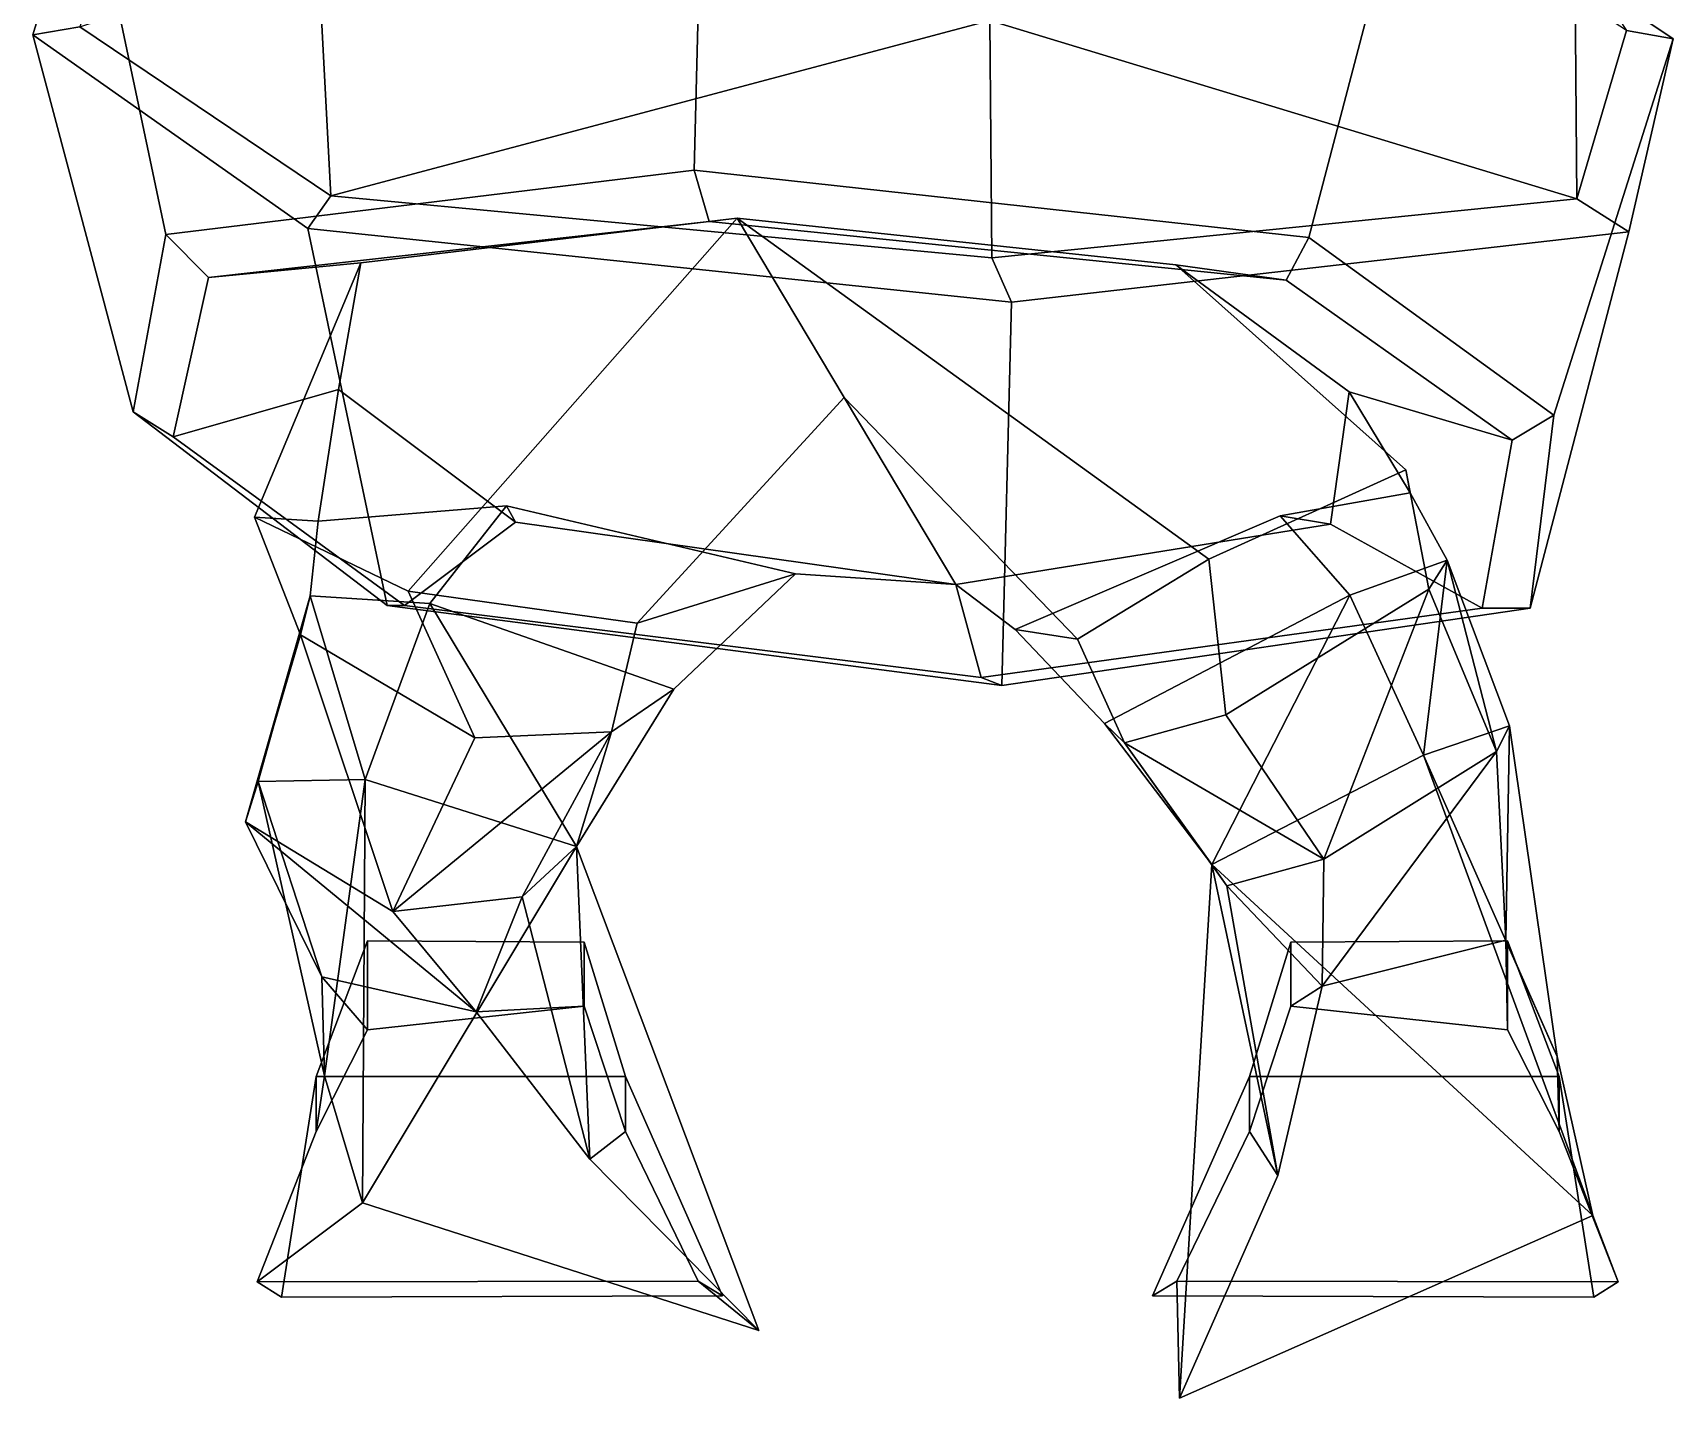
# Model space of a CAD drawing. Extents: x -329 to 199, y -168 to 328.
# Drawn here: x -150.6 to 99.2, y -168.4 to 39.5 of the extents above; entities that cross this region are included whole.
import ezdxf

# ---------------------------------------------------------------- set-up
doc = ezdxf.new("R2010")
doc.units = 0

msp = doc.modelspace()

# ---------------------------------------------------------------- linework, layer by layer
for points in [[(-49.924484, 18.558014, 107.629875), (-48.430504, 76.923401, 101.16732), (-142.440735, 66.112595, 48.590752), (-130.35463, 8.737732, 57.774719)], [(-49.924484, 18.558014, 107.629875), (43.697365, 8.313187, 94.177086), (58.719025, 65.621918, 90.662613), (-48.430504, 76.923401, 101.16732)], [(-142.440735, 66.112595, 48.590752), (-150.613388, 39.143677, -33.935253), (-135.357239, -18.238907, -24.088282), (-130.35463, 8.737732, 57.774719)], [(-150.613388, 39.143677, -33.935253), (-142.440735, 66.112595, 48.590752), (-135.063324, 64.625046, 41.852722), (-143.429581, 40.373703, -32.577591)], [(58.719025, 65.621918, 90.662613), (43.697365, 8.313187, 94.177086), (80.961975, -18.766556, 21.154123), (99.153679, 38.534454, 18.302654)], [(99.153679, 38.534454, 18.302654), (92.033752, 39.799362, 16.668743), (54.653439, 64.162292, 81.531326), (58.719025, 65.621918, 90.662613)], [(-143.429581, 40.373703, -32.577591), (-107.225006, 52.328827, -95.656143), (-105.243332, 14.66037, -101.309433)], [(-105.243332, 14.66037, -101.309433), (-107.225006, 52.328827, -95.656143), (-4.874606, 41.347488, -107.502991)], [(84.473434, 14.197617, -61.630833), (-4.874606, 41.347488, -107.502991), (84.199432, 51.861908, -55.620388)], [(92.033752, 39.799362, 16.668743), (84.473434, 14.197617, -61.630833), (84.199432, 51.861908, -55.620388)], [(-108.744141, 9.652512, -113.18248), (-150.613388, 39.143677, -33.935253), (-143.429581, 40.373703, -32.577591), (-105.243332, 14.66037, -101.309433)], [(-105.243332, 14.66037, -101.309433), (-4.874606, 41.347488, -107.502991), (-4.570766, 5.185089, -109.516968)], [(84.473434, 14.197617, -61.630833), (-4.570766, 5.185089, -109.516968), (-4.874606, 41.347488, -107.502991)], [(-135.357239, -18.238907, -24.088282), (-150.613388, 39.143677, -33.935253), (-108.744141, 9.652512, -113.18248), (-96.658035, -47.722359, -103.998512)], [(80.961975, -18.766556, 21.154123), (77.393959, -48.146904, -67.596146), (92.415619, 9.161835, -71.110619), (99.153679, 38.534454, 18.302654)], [(92.415619, 9.161835, -71.110619), (84.473434, 14.197617, -61.630833), (92.033752, 39.799362, 16.668743), (99.153679, 38.534454, 18.302654)], [(-49.924484, 18.558014, 107.629875), (-130.35463, 8.737732, 57.774719), (-123.852303, 2.220535, 51.437721), (-47.642281, 10.753082, 96.626862)], [(-49.924484, 18.558014, 107.629875), (-47.642281, 10.753082, 96.626862), (40.249268, 1.820251, 85.758995), (43.697365, 8.313187, 94.177086)], [(-108.744141, 9.652512, -113.18248), (-105.243332, 14.66037, -101.309433), (-4.570766, 5.185089, -109.516968), (-1.591931, -1.544067, -123.700912)], [(92.415619, 9.161835, -71.110619), (-1.591931, -1.544067, -123.700912), (-4.570766, 5.185089, -109.516968), (84.473434, 14.197617, -61.630833)], [(-47.642281, 10.753082, 96.626862), (-123.852303, 2.220535, 51.437721), (-100.687767, 4.449997, 40.491318), (-43.373566, 11.256439, 76.222565)], [(-43.373566, 11.256439, 76.222565), (-100.687767, 4.449997, 40.491318), (-116.834206, -34.286942, 7.03468), (-93.448822, -45.536743, 42.094913)], [(-27.06002, -16.077591, -2.096759), (-43.373566, 11.256439, 76.222565), (-93.448822, -45.536743, 42.094913), (-58.601311, -50.406525, -4.057879)], [(-47.642281, 10.753082, 96.626862), (-43.373566, 11.256439, 76.222565), (23.423904, 4.147263, 66.448837), (40.249268, 1.820251, 85.758995)], [(-43.373566, 11.256439, 76.222565), (28.451878, -40.671707, 68.155334), (58.450443, -27.096748, 40.350163), (23.423904, 4.147263, 66.448837)], [(8.446342, -52.849396, 13.919201), (28.451878, -40.671707, 68.155334), (-43.373566, 11.256439, 76.222565), (-27.06002, -16.077591, -2.096759)], [(-130.35463, 8.737732, 57.774719), (-135.357239, -18.238907, -24.088282), (-129.235092, -22.038086, -22.368612), (-123.852303, 2.220535, 51.437721)], [(-96.658035, -47.722359, -103.998512), (-108.744141, 9.652512, -113.18248), (-1.591931, -1.544067, -123.700912), (-3.086215, -59.921494, -117.234924)], [(77.393959, -48.146904, -67.596146), (-3.086215, -59.921494, -117.234924), (-1.591931, -1.544067, -123.700912), (92.415619, 9.161835, -71.110619)], [(43.697365, 8.313187, 94.177086), (40.249268, 1.820251, 85.758995), (74.646103, -22.5354, 20.272429), (80.961975, -18.766556, 21.154123)], [(-123.852303, 2.220535, 51.437721), (-129.235092, -22.038086, -22.368612), (-104.055122, -14.822144, -17.947008), (-100.687767, 4.449997, 40.491318)], [(-100.687767, 4.449997, 40.491318), (-104.055122, -14.822144, -17.947008), (-107.158791, -34.864334, -29.54314), (-116.834206, -34.286942, 7.03468)], [(23.423904, 4.147263, 66.448837), (58.450443, -27.096748, 40.350163), (59.090458, -30.595085, 2.26995), (49.838676, -15.19751, 14.239342)], [(40.249268, 1.820251, 85.758995), (23.423904, 4.147263, 66.448837), (49.838676, -15.19751, 14.239342), (74.646103, -22.5354, 20.272429)], [(-129.235092, -22.038086, -22.368612), (-94.032303, -47.744141, -91.724434), (-77.124542, -35.031181, -72.632828), (-104.055122, -14.822144, -17.947008)], [(-104.055122, -14.822144, -17.947008), (-77.124542, -35.031181, -72.632828), (-78.498268, -32.574463, -57.480301), (-107.158791, -34.864334, -29.54314)], [(-10.092738, -44.507004, -83.554611), (-27.06002, -16.077591, -2.096759), (-58.601311, -50.406525, -4.057879), (-34.470451, -42.902145, -57.158905)], [(8.446342, -52.849396, 13.919201), (-27.06002, -16.077591, -2.096759), (-10.092738, -44.507004, -83.554611), (-1.013808, -51.374954, -44.523178)], [(49.838676, -15.19751, 14.239342), (59.090458, -30.595085, 2.26995), (39.297749, -34.053864, -32.890865), (46.987125, -35.333908, -46.675304)], [(74.646103, -22.5354, 20.272429), (49.838676, -15.19751, 14.239342), (46.987125, -35.333908, -46.675304), (70.069267, -48.144417, -57.403164)], [(-135.357239, -18.238907, -24.088282), (-96.658035, -47.722359, -103.998512), (-94.032303, -47.744141, -91.724434), (-129.235092, -22.038086, -22.368612)], [(80.961975, -18.766556, 21.154123), (74.646103, -22.5354, 20.272429), (70.069267, -48.144417, -57.403164), (77.393959, -48.146904, -67.596146)], [(31.054428, -64.361832, 33.501991), (61.929287, -45.263809, 12.946139), (58.450443, -27.096748, 40.350163), (28.451878, -40.671707, 68.155334)], [(61.929287, -45.263809, 12.946139), (64.731544, -40.807632, -5.201077), (59.090458, -30.595085, 2.26995), (58.450443, -27.096748, 40.350163)], [(64.731544, -40.807632, -5.201077), (49.926098, -46.140404, -18.218075), (39.297749, -34.053864, -32.890865), (59.090458, -30.595085, 2.26995)], [(-83.334068, -67.865166, 6.513282), (-93.448822, -45.536743, 42.094913), (-116.834206, -34.286942, 7.03468), (-109.855598, -52.220139, -21.345074)], [(-109.855598, -52.220139, -21.345074), (-116.834206, -34.286942, 7.03468), (-107.158791, -34.864334, -29.54314), (-108.358086, -46.275574, -39.209621)], [(-108.358086, -46.275574, -39.209621), (-107.158791, -34.864334, -29.54314), (-78.498268, -32.574463, -57.480301), (-90.154472, -47.421188, -47.396549)], [(-90.154472, -47.421188, -47.396549), (-78.498268, -32.574463, -57.480301), (-34.470451, -42.902145, -57.158905), (-53.024643, -60.482147, -33.565914)], [(-77.124542, -35.031181, -72.632828), (-10.092738, -44.507004, -83.554611), (-34.470451, -42.902145, -57.158905), (-78.498268, -32.574463, -57.480301)], [(46.987125, -35.333908, -46.675304), (39.297749, -34.053864, -32.890865), (-1.013808, -51.374954, -44.523178), (-10.092738, -44.507004, -83.554611)], [(49.926098, -46.140404, -18.218075), (12.587988, -65.710434, -14.442965), (-1.013808, -51.374954, -44.523178), (39.297749, -34.053864, -32.890865)], [(-94.032303, -47.744141, -91.724434), (-6.192483, -58.697815, -102.368538), (-10.092738, -44.507004, -83.554611), (-77.124542, -35.031181, -72.632828)], [(70.069267, -48.144417, -57.403164), (46.987125, -35.333908, -46.675304), (-10.092738, -44.507004, -83.554611), (-6.192483, -58.697815, -102.368538)], [(31.054428, -64.361832, 33.501991), (28.451878, -40.671707, 68.155334), (8.446342, -52.849396, 13.919201), (15.597994, -68.660088, 12.324426)], [(61.144348, -70.516762, -7.732018), (49.926098, -46.140404, -18.218075), (64.731544, -40.807632, -5.201077)], [(74.251617, -66.070633, 4.342927), (61.144348, -70.516762, -7.732018), (64.731544, -40.807632, -5.201077)], [(72.230843, -69.983406, 20.763559), (64.731544, -40.807632, -5.201077), (61.929287, -45.263809, 12.946139)], [(72.230843, -69.983406, 20.763559), (74.251617, -66.070633, 4.342927), (64.731544, -40.807632, -5.201077)], [(-62.510239, -66.9524, -9.181193), (-53.024643, -60.482147, -33.565914), (-34.470451, -42.902145, -57.158905), (-58.601311, -50.406525, -4.057879)], [(-118.223763, -80.647636, -18.246868), (-109.855598, -52.220139, -21.345074), (-108.358086, -46.275574, -39.209621)], [(-118.223763, -80.647636, -18.246868), (-108.358086, -46.275574, -39.209621), (-116.310173, -74.525368, -33.9823)], [(-116.310173, -74.525368, -33.9823), (-108.358086, -46.275574, -39.209621), (-100.018402, -74.213783, -41.377949)], [(-100.018402, -74.213783, -41.377949), (-108.358086, -46.275574, -39.209621), (-90.154472, -47.421188, -47.396549)], [(-100.018402, -74.213783, -41.377949), (-90.154472, -47.421188, -47.396549), (-67.806358, -84.405228, -29.598772)], [(-83.334068, -67.865166, 6.513282), (-62.510239, -66.9524, -9.181193), (-58.601311, -50.406525, -4.057879), (-93.448822, -45.536743, 42.094913)], [(-67.806358, -84.405228, -29.598772), (-90.154472, -47.421188, -47.396549), (-53.024643, -60.482147, -33.565914)], [(28.905918, -87.183739, -4.963957), (12.587988, -65.710434, -14.442965), (49.926098, -46.140404, -18.218075)], [(61.144348, -70.516762, -7.732018), (28.905918, -87.183739, -4.963957), (49.926098, -46.140404, -18.218075)], [(45.962059, -86.36319, 38.875393), (61.929287, -45.263809, 12.946139), (31.054428, -64.361832, 33.501991)], [(45.962059, -86.36319, 38.875393), (72.230843, -69.983406, 20.763559), (61.929287, -45.263809, 12.946139)], [(-96.658035, -47.722359, -103.998512), (-3.086215, -59.921494, -117.234924), (-6.192483, -58.697815, -102.368538), (-94.032303, -47.744141, -91.724434)], [(77.393959, -48.146904, -67.596146), (70.069267, -48.144417, -57.403164), (-6.192483, -58.697815, -102.368538), (-3.086215, -59.921494, -117.234924)], [(-95.814613, -94.303459, 5.987506), (-109.855598, -52.220139, -21.345074), (-118.223763, -80.647636, -18.246868)], [(-95.814613, -94.303459, 5.987506), (-83.334068, -67.865166, 6.513282), (-109.855598, -52.220139, -21.345074)], [(15.597994, -68.660088, 12.324426), (8.446342, -52.849396, 13.919201), (-1.013808, -51.374954, -44.523178), (12.587988, -65.710434, -14.442965)], [(-67.806358, -84.405228, -29.598772), (-53.024643, -60.482147, -33.565914), (-62.510239, -66.9524, -9.181193)], [(45.962059, -86.36319, 38.875393), (31.054428, -64.361832, 33.501991), (15.597994, -68.660088, 12.324426)], [(-95.814613, -94.303459, 5.987506), (-76.099831, -92.080948, -7.470308), (-62.510239, -66.9524, -9.181193)], [(-95.814613, -94.303459, 5.987506), (-62.510239, -66.9524, -9.181193), (-83.334068, -67.865166, 6.513282)], [(-76.099831, -92.080948, -7.470308), (-67.806358, -84.405228, -29.598772), (-62.510239, -66.9524, -9.181193)], [(28.905918, -87.183739, -4.963957), (15.597994, -68.660088, 12.324426), (12.587988, -65.710434, -14.442965)], [(81.467857, -116.395996, -22.160727), (61.144348, -70.516762, -7.732018), (74.251617, -66.070633, 4.342927)], [(73.693863, -98.670021, -0.373163), (74.251617, -66.070633, 4.342927), (72.230843, -69.983406, 20.763559)], [(81.467857, -116.395996, -22.160727), (74.251617, -66.070633, 4.342927), (73.693863, -98.670021, -0.373163)], [(45.962059, -86.36319, 38.875393), (15.597994, -68.660088, 12.324426), (31.180519, -90.398582, 19.714016)], [(31.180519, -90.398582, 19.714016), (15.597994, -68.660088, 12.324426), (28.905918, -87.183739, -4.963957)], [(86.920555, -140.611847, -53.51334), (28.905918, -87.183739, -4.963957), (61.144348, -70.516762, -7.732018)], [(73.693863, -98.670021, -0.373163), (72.230843, -69.983406, 20.763559), (45.705662, -105.693031, 17.469378)], [(45.705662, -105.693031, 17.469378), (72.230843, -69.983406, 20.763559), (45.962059, -86.36319, 38.875393)], [(86.920555, -140.611847, -53.51334), (61.144348, -70.516762, -7.732018), (81.467857, -116.395996, -22.160727)], [(-106.631104, -104.260582, -39.433029), (-118.223763, -80.647636, -18.246868), (-116.310173, -74.525368, -33.9823)], [(-106.199104, -119.328369, -62.948128), (-116.310173, -74.525368, -33.9823), (-100.018402, -74.213783, -41.377949)], [(-106.199104, -119.328369, -62.948128), (-106.631104, -104.260582, -39.433029), (-116.310173, -74.525368, -33.9823)], [(-100.435097, -138.70517, -95.178108), (-106.199104, -119.328369, -62.948128), (-100.018402, -74.213783, -41.377949)], [(-100.435097, -138.70517, -95.178108), (-100.018402, -74.213783, -41.377949), (-67.806358, -84.405228, -29.598772)], [(-83.084206, -109.611839, -16.46537), (-95.814613, -94.303459, 5.987506), (-118.223763, -80.647636, -18.246868)], [(-106.631104, -104.260582, -39.433029), (-83.084206, -109.611839, -16.46537), (-118.223763, -80.647636, -18.246868)], [(-40.05164, -158.127014, -67.509132), (-100.435097, -138.70517, -95.178108), (-67.806358, -84.405228, -29.598772)], [(-65.804298, -132.030502, -42.981777), (-67.806358, -84.405228, -29.598772), (-76.099831, -92.080948, -7.470308)], [(-40.05164, -158.127014, -67.509132), (-67.806358, -84.405228, -29.598772), (-65.804298, -132.030502, -42.981777)], [(23.98234, -168.426758, -38.457806), (38.948395, -134.522537, -10.660398), (28.905918, -87.183739, -4.963957)], [(23.98234, -168.426758, -38.457806), (28.905918, -87.183739, -4.963957), (86.920555, -140.611847, -53.51334)], [(38.948395, -134.522537, -10.660398), (31.180519, -90.398582, 19.714016), (28.905918, -87.183739, -4.963957)], [(45.705662, -105.693031, 17.469378), (45.962059, -86.36319, 38.875393), (31.180519, -90.398582, 19.714016)], [(-83.084206, -109.611839, -16.46537), (-76.099831, -92.080948, -7.470308), (-95.814613, -94.303459, 5.987506)], [(-65.804298, -132.030502, -42.981777), (-76.099831, -92.080948, -7.470308), (-83.084206, -109.611839, -16.46537)], [(38.948395, -134.522537, -10.660398), (45.705662, -105.693031, 17.469378), (31.180519, -90.398582, 19.714016)], [(-60.348076, -119.444244, 58.044888), (-66.662201, -98.998032, 43.229389), (-99.651718, -98.812729, 43.229389), (-107.488022, -119.444244, 58.044888)], [(-107.488022, -119.444244, 58.044888), (-99.651718, -98.812729, 43.229389), (-99.651718, -112.334427, -8.624856), (-107.488022, -127.827744, -0.846715)], [(-66.662201, -98.998032, 43.229389), (-66.662201, -108.736435, -8.624856), (-99.651718, -112.334427, -8.624856), (-99.651718, -98.812729, 43.229389)], [(-60.348076, -119.444244, 58.044888), (-60.34808, -127.827744, -0.846715), (-66.662201, -108.736435, -8.624856), (-66.662201, -98.998032, 43.229389)], [(34.630383, -119.444244, 92.336281), (81.770332, -119.444244, 92.336281), (73.934021, -98.812729, 77.520782), (40.944508, -98.998032, 77.520782)], [(34.630383, -119.444244, 92.336281), (40.944508, -98.998032, 77.520782), (40.944508, -108.736435, 25.666542), (34.630386, -127.827744, 33.444683)], [(45.705662, -105.693031, 17.469378), (40.944508, -108.736435, 25.666542), (73.934021, -112.334427, 25.666542), (73.693863, -98.670021, -0.373163)], [(40.944508, -98.998032, 77.520782), (73.934021, -98.812729, 77.520782), (73.934021, -112.334427, 25.666542), (40.944508, -108.736435, 25.666542)], [(81.467857, -116.395996, -22.160727), (73.693863, -98.670021, -0.373163), (73.934021, -112.334427, 25.666542), (81.770332, -127.827744, 33.444683)], [(81.770332, -119.444244, 92.336281), (81.770332, -127.827744, 33.444683), (73.934021, -112.334427, 25.666542), (73.934021, -98.812729, 77.520782)], [(-106.199104, -119.328369, -62.948128), (-107.488022, -127.827744, -0.846715), (-99.651718, -112.334427, -8.624856), (-106.631104, -104.260582, -39.433029)], [(-83.084206, -109.611839, -16.46537), (-106.631104, -104.260582, -39.433029), (-99.651718, -112.334427, -8.624856), (-66.662201, -108.736435, -8.624856)], [(38.948395, -134.522537, -10.660398), (34.630386, -127.827744, 33.444683), (40.944508, -108.736435, 25.666542), (45.705662, -105.693031, 17.469378)], [(-65.804298, -132.030502, -42.981777), (-83.084206, -109.611839, -16.46537), (-66.662201, -108.736435, -8.624856), (-60.34808, -127.827744, -0.846715)], [(86.920555, -140.611847, -53.51334), (81.467857, -116.395996, -22.160727), (81.770332, -127.827744, 33.444683), (90.750763, -150.723206, 26.036936)], [(-100.435097, -138.70517, -95.178108), (-116.46846, -150.723206, -8.25446), (-107.488022, -127.827744, -0.846715), (-106.199104, -119.328369, -62.948128)], [(-112.764587, -153.02951, 58.044888), (-107.488022, -119.444244, 58.044888), (-107.488022, -127.827744, -0.846715), (-116.46846, -150.723206, -8.25446)], [(-45.581192, -152.844193, 58.044888), (-60.348076, -119.444244, 58.044888), (-107.488022, -119.444244, 58.044888), (-112.764587, -153.02951, 58.044888)], [(-45.581192, -152.844193, 58.044888), (-49.285069, -150.61731, -11.958341), (-60.34808, -127.827744, -0.846715), (-60.348076, -119.444244, 58.044888)], [(19.863501, -152.844193, 92.336281), (87.046898, -153.02951, 92.336281), (81.770332, -119.444244, 92.336281), (34.630383, -119.444244, 92.336281)], [(19.863501, -152.844193, 92.336281), (34.630383, -119.444244, 92.336281), (34.630386, -127.827744, 33.444683), (23.567375, -150.61731, 22.333055)], [(87.046898, -153.02951, 92.336281), (90.750763, -150.723206, 26.036936), (81.770332, -127.827744, 33.444683), (81.770332, -119.444244, 92.336281)], [(-40.05164, -158.127014, -67.509132), (-65.804298, -132.030502, -42.981777), (-60.34808, -127.827744, -0.846715), (-49.285069, -150.61731, -11.958341)], [(23.98234, -168.426758, -38.457806), (23.567375, -150.61731, 22.333055), (34.630386, -127.827744, 33.444683), (38.948395, -134.522537, -10.660398)], [(-100.435097, -138.70517, -95.178108), (-40.05164, -158.127014, -67.509132), (-49.285069, -150.61731, -11.958341), (-116.46846, -150.723206, -8.25446)], [(86.920555, -140.611847, -53.51334), (90.750763, -150.723206, 26.036936), (23.567375, -150.61731, 22.333055), (23.98234, -168.426758, -38.457806)], [(-112.764587, -153.02951, 58.044888), (-116.46846, -150.723206, -8.25446), (-49.285069, -150.61731, -11.958341), (-45.581192, -152.844193, 58.044888)], [(87.046898, -153.02951, 92.336281), (19.863501, -152.844193, 92.336281), (23.567375, -150.61731, 22.333055), (90.750763, -150.723206, 26.036936)]]:
    msp.add_3dface(points)

doc.saveas('drawing.dxf')
